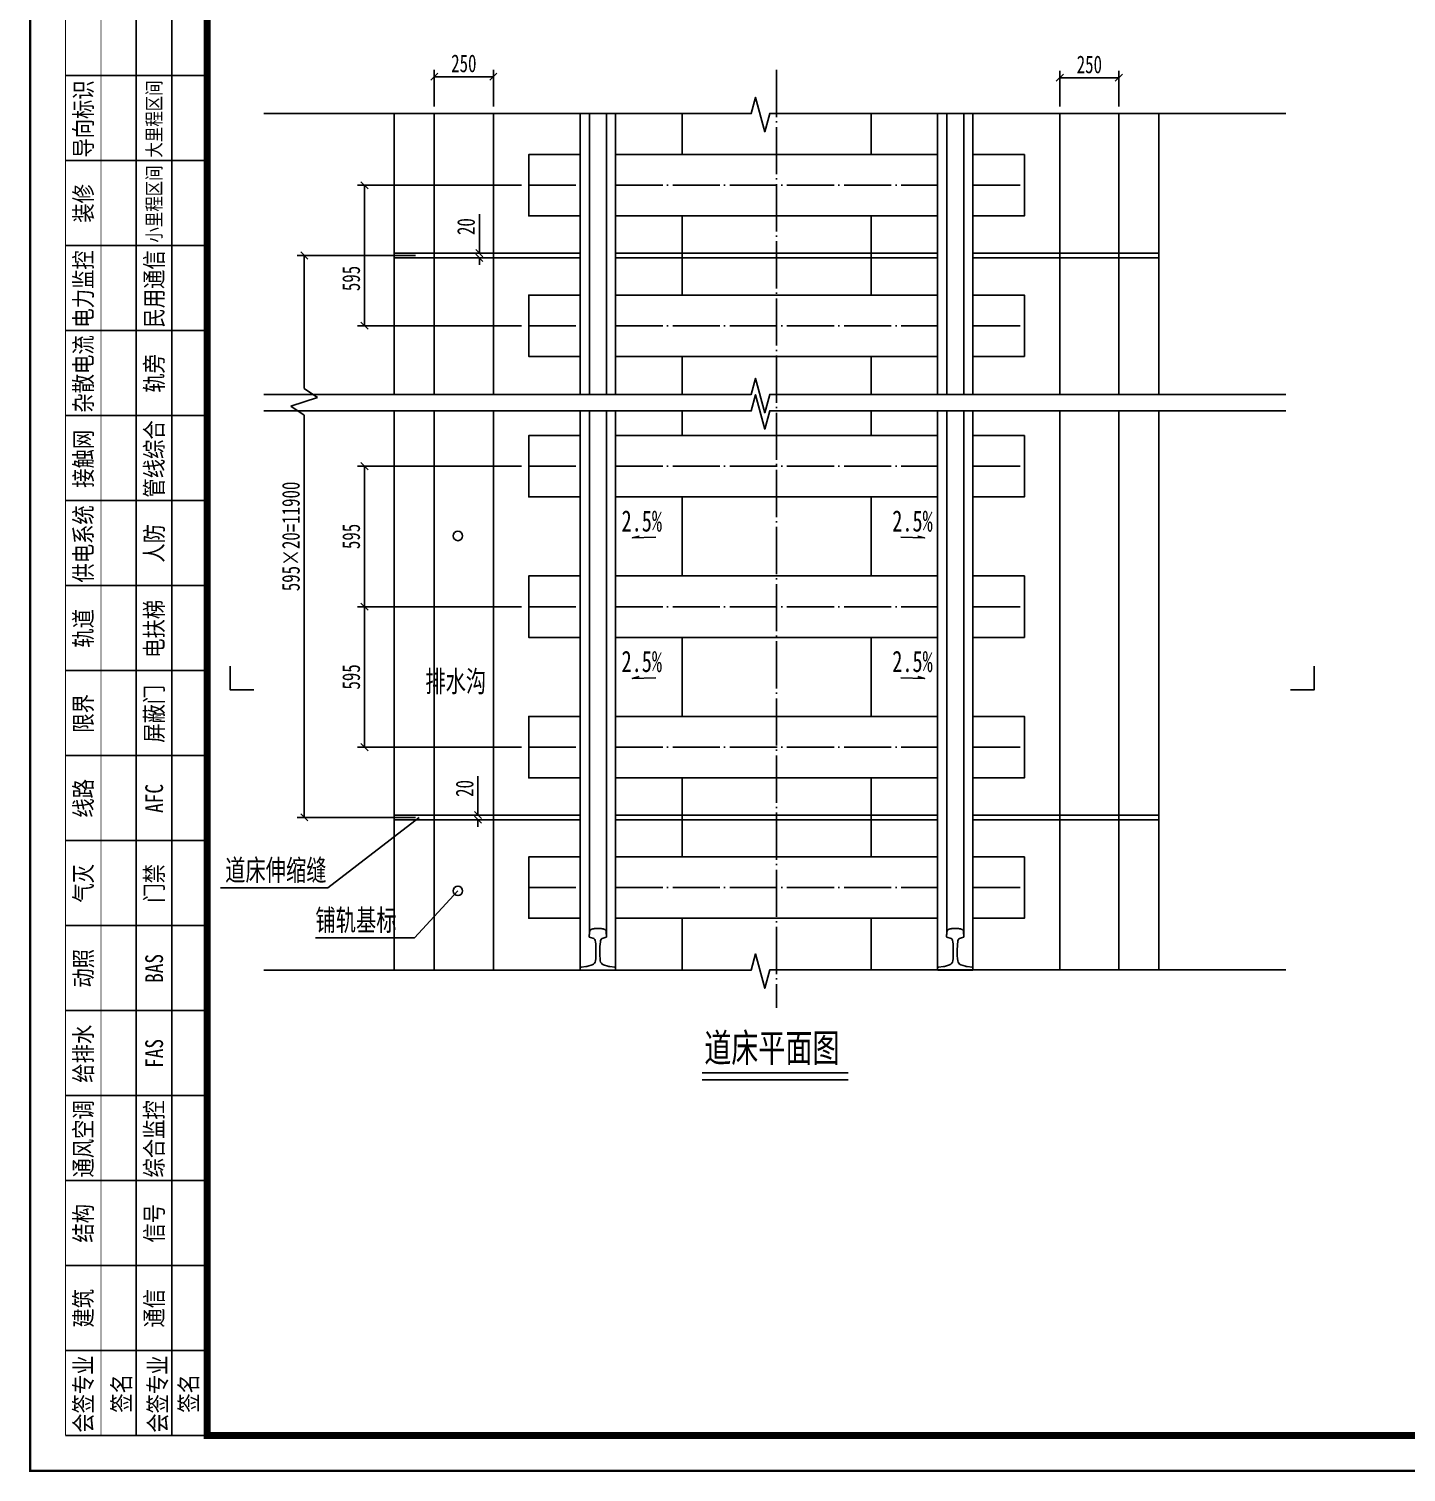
# Model space of a CAD drawing. Header units: millimetres. Extents: x 751 to 23969, y -17237 to -4028.
# Drawn here: x 751 to 6586, y -17237 to -11124 of the extents above; entities that cross this region are included whole.
import ezdxf
from ezdxf.enums import TextEntityAlignment as Align

# ---------------------------------------------------------------- set-up
doc = ezdxf.new("R2010")
doc.units = ezdxf.units.MM
doc.linetypes.add('DOTE', pattern=[2.42, 2, -0.2, 0.02, -0.2])
doc.layers.get('Defpoints').update_dxf_attribs({"color": 250})
for name, color, linetype in [('DOT', 6, 'DOTE'), ('GesoftDrawFrameCountersignBlockLayer', 7, 'Continuous'), ('GesoftDrawFrameCountersignLayer', 7, 'Continuous'), ('GesoftDrawFrameFrameBlockLayer', 7, 'Continuous'), ('GesoftDrawFrameInLineLayer', 85, 'Continuous'), ('GesoftDrawFrameOutLineLayer', 180, 'Continuous'), ('GesoftDrawFrameTitleLayer', 7, 'Continuous'), ('标注', 3, 'Continuous'), ('粗实线', 4, 'Continuous')]:
    doc.layers.add(name, color=color, linetype=linetype)
doc.styles.add('宋体', font='SimSun.ttf', dxfattribs={"width": 0.7})
doc.styles.add('宋体样式', font='SimSun.ttf', dxfattribs={"width": 0.8})
doc.styles.add('宋体样式宽度0.8', font='SimSun.ttf', dxfattribs={"width": 0.8})
doc.styles.add('条形码', font='BC_C39.FBC', dxfattribs={"height": 11})
doc.dimstyles.new('1比30', dxfattribs={"dimscale": 30, "dimtxt": 2.5, "dimasz": 1, "dimexe": 1, "dimexo": 1, "dimtad": 3, "dimdec": 0, "dimzin": 0, "dimdsep": 46, "dimtxsty": '宋体', "dimblk": 'OBLIQUE', "dimcen": 0.09, "dimadec": 0, "dimazin": 0, "dimtfac": 1, "dimtdec": 0, "dimtofl": 0, "dimtmove": 0, "dimatfit": 3, "dimfxl": 0, "dimtolj": 1, "dimtzin": 0, "dimarcsym": 0})

# ---------------------------------------------------------------- blocks, each defined once
blk = doc.blocks.new('_Oblique')
at = {"color": 0, "linetype": 'ByBlock', "lineweight": -2}
blk.add_line((-0.5, -0.5), (0.5, 0.5), dxfattribs=at)
blk = doc.blocks.new('*D6')
at = {"layer": 'Defpoints', "color": 0, "transparency": 16777216}
for p in [(2173.4, -12976.5), (2869.2, -12976.5), (2869.2, -13571.5)]:
    blk.add_point(p, dxfattribs=at)
at = {"layer": '标注', "color": 0, "lineweight": -2, "transparency": 16777216}
for p, q in [((2839.2, -12976.5), (2143.4, -12976.5)), ((2173.4, -13571.5), (2173.4, -12976.5)), ((2839.2, -13571.5), (2143.4, -13571.5))]:
    blk.add_line(p, q, dxfattribs=at)
at = {"layer": '标注', "color": 0, "lineweight": -2, "transparency": 16777216, "xscale": 30, "yscale": 30, "zscale": 30}
for p, rotation in [((2173.4, -12976.5), 90), ((2173.4, -13571.5), 270)]:
    blk.add_blockref('_Oblique', p, dxfattribs=dict(at, rotation=rotation))
at = {"layer": '标注', "color": 0, "transparency": 16777216, "insert": (2117.2, -13274), "char_height": 75, "attachment_point": 5, "rotation": 90, "style": '宋体'}
blk.add_mtext('\\A1;595', dxfattribs=at)
blk = doc.blocks.new('*D7')
at = {"layer": 'Defpoints', "color": 0, "transparency": 16777216}
for p in [(2173.4, -11786.5), (2869.2, -11786.5), (2869.2, -12381.5)]:
    blk.add_point(p, dxfattribs=at)
at = {"layer": '标注', "color": 0, "lineweight": -2, "transparency": 16777216}
for p, q in [((2839.2, -11786.5), (2143.4, -11786.5)), ((2173.4, -12381.5), (2173.4, -11786.5)), ((2839.2, -12381.5), (2143.4, -12381.5))]:
    blk.add_line(p, q, dxfattribs=at)
at = {"layer": '标注', "color": 0, "lineweight": -2, "transparency": 16777216, "xscale": 30, "yscale": 30, "zscale": 30}
for p, rotation in [((2173.4, -11786.5), 90), ((2173.4, -12381.5), 270)]:
    blk.add_blockref('_Oblique', p, dxfattribs=dict(at, rotation=rotation))
at = {"layer": '标注', "color": 0, "transparency": 16777216, "insert": (2117.2, -12181.4), "char_height": 75, "attachment_point": 5, "rotation": 90, "style": '宋体'}
blk.add_mtext('\\A1;595', dxfattribs=at)
blk = doc.blocks.new('*D8')
at = {"layer": 'Defpoints', "color": 0, "transparency": 16777216}
for p in [(2419.2, -12084), (1918.1, -14464), (2419.2, -14464)]:
    blk.add_point(p, dxfattribs=at)
at = {"layer": '标注', "color": 0, "lineweight": -2, "transparency": 16777216}
for p, q in [((2389.2, -12084), (1888.1, -12084)), ((1918.1, -12084), (1918.1, -12647.4)), ((1918.1, -12647.4), (1974.3, -12684.9)), ((1974.3, -12684.9), (1861.8, -12722.4)), ((1861.8, -12722.4), (1918.1, -12759.9)), ((1918.1, -12759.9), (1918.1, -14464)), ((2389.2, -14464), (1888.1, -14464))]:
    blk.add_line(p, q, dxfattribs=at)
at = {"layer": '标注', "color": 0, "lineweight": -2, "transparency": 16777216, "xscale": 30, "yscale": 30, "zscale": 30}
for p, rotation in [((1918.1, -12084), 90), ((1918.1, -14464), 270)]:
    blk.add_blockref('_Oblique', p, dxfattribs=dict(at, rotation=rotation))
at = {"layer": '标注', "color": 0, "transparency": 16777216, "insert": (1861.8, -13274), "char_height": 75, "attachment_point": 5, "rotation": 90, "style": '宋体'}
blk.add_mtext('\\A1;595×20=11900', dxfattribs=at)
blk = doc.blocks.new('*D9')
at = {"layer": 'Defpoints', "color": 0, "transparency": 16777216}
for p in [(2654.2, -14454), (2719.2, -14454), (2719.2, -14474)]:
    blk.add_point(p, dxfattribs=at)
at = {"layer": '标注', "color": 0, "lineweight": -2, "transparency": 16777216}
for p, q in [((2654.2, -14454), (2654.2, -14289)), ((2689.2, -14454), (2624.2, -14454)), ((2689.2, -14474), (2624.2, -14474)), ((2654.2, -14474), (2654.2, -14504))]:
    blk.add_line(p, q, dxfattribs=at)
at = {"layer": '标注', "color": 0, "lineweight": -2, "transparency": 16777216, "xscale": 30, "yscale": 30, "zscale": 30}
for p, rotation in [((2654.2, -14454), 270), ((2654.2, -14474), 90)]:
    blk.add_blockref('_Oblique', p, dxfattribs=dict(at, rotation=rotation))
at = {"layer": '标注', "color": 0, "transparency": 16777216, "insert": (2597.9, -14341.5), "char_height": 75, "attachment_point": 5, "rotation": 90, "style": '宋体'}
blk.add_mtext('\\A1;20', dxfattribs=at)
blk = doc.blocks.new('*D19')
at = {"layer": 'Defpoints', "color": 0, "transparency": 16777216}
for p in [(2660.2, -12074), (2719.2, -12074), (2719.2, -12094)]:
    blk.add_point(p, dxfattribs=at)
at = {"layer": '标注', "color": 0, "lineweight": -2, "transparency": 16777216}
for p, q in [((2660.2, -12074), (2660.2, -11909)), ((2689.2, -12074), (2630.2, -12074)), ((2689.2, -12094), (2630.2, -12094)), ((2660.2, -12094), (2660.2, -12124))]:
    blk.add_line(p, q, dxfattribs=at)
at = {"layer": '标注', "color": 0, "lineweight": -2, "transparency": 16777216, "xscale": 30, "yscale": 30, "zscale": 30}
for p, rotation in [((2660.2, -12074), 270), ((2660.2, -12094), 90)]:
    blk.add_blockref('_Oblique', p, dxfattribs=dict(at, rotation=rotation))
at = {"layer": '标注', "color": 0, "transparency": 16777216, "insert": (2603.9, -11961.5), "char_height": 75, "attachment_point": 5, "rotation": 90, "style": '宋体'}
blk.add_mtext('\\A1;20', dxfattribs=at)
blk = doc.blocks.new('Sleeper-plane')
for points in [[(-832, -130), (-1050, -130), (-1050, 130), (-832, 130)], [(-682, 130), (682, 130)], [(832, 130), (1050, 130), (1050, -130), (832, -130)], [(682, -130), (-682, -130)]]:
    blk.add_lwpolyline(points)
at = {"layer": 'DOT', "ltscale": 100}
for p, q in [((-1050, 0), (-832, 0)), ((-682, 0), (682, 0)), ((832, 0), (1050, 0))]:
    blk.add_line(p, q, dxfattribs=at)
blk = doc.blocks.new('*D21')
at = {"layer": 'Defpoints', "color": 0, "transparency": 16777216}
for p in [(2869.2, -13571.5), (2173.4, -14166.5), (2869.2, -14166.5)]:
    blk.add_point(p, dxfattribs=at)
at = {"layer": '标注', "color": 0, "lineweight": -2, "transparency": 16777216}
for p, q in [((2839.2, -13571.5), (2143.4, -13571.5)), ((2173.4, -13571.5), (2173.4, -14166.5)), ((2839.2, -14166.5), (2143.4, -14166.5))]:
    blk.add_line(p, q, dxfattribs=at)
at = {"layer": '标注', "color": 0, "lineweight": -2, "transparency": 16777216, "xscale": 30, "yscale": 30, "zscale": 30}
for p, rotation in [((2173.4, -13571.5), 90), ((2173.4, -14166.5), 270)]:
    blk.add_blockref('_Oblique', p, dxfattribs=dict(at, rotation=rotation))
at = {"layer": '标注', "color": 0, "transparency": 16777216, "insert": (2117.2, -13869), "char_height": 75, "attachment_point": 5, "rotation": 90, "style": '宋体'}
blk.add_mtext('\\A1;595', dxfattribs=at)
blk = doc.blocks.new('*D49')
at = {"layer": 'Defpoints', "color": 0, "transparency": 16777216}
for p in [(5369.2, -11331.2), (5119.2, -11482.4), (5369.2, -11482.4)]:
    blk.add_point(p, dxfattribs=at)
at = {"layer": '标注', "color": 0, "lineweight": -2, "transparency": 16777216}
for p, q in [((5119.2, -11452.4), (5119.2, -11301.2)), ((5369.2, -11452.4), (5369.2, -11301.2)), ((5119.2, -11331.2), (5369.2, -11331.2))]:
    blk.add_line(p, q, dxfattribs=at)
at = {"layer": '标注', "color": 0, "lineweight": -2, "transparency": 16777216, "xscale": 30, "yscale": 30, "zscale": 30, "rotation": 180}
blk.add_blockref('_Oblique', (5119.2, -11331.2), dxfattribs=at)
at = {"layer": '标注', "color": 0, "lineweight": -2, "transparency": 16777216, "xscale": 30, "yscale": 30, "zscale": 30}
blk.add_blockref('_Oblique', (5369.2, -11331.2), dxfattribs=at)
at = {"layer": '标注', "color": 0, "transparency": 16777216, "insert": (5244.2, -11275), "char_height": 75, "attachment_point": 5, "style": '宋体'}
blk.add_mtext('\\A1;250', dxfattribs=at)
blk = doc.blocks.new('*D50')
at = {"layer": 'Defpoints', "color": 0, "transparency": 16777216}
for p in [(2469.2, -11326.9), (2469.2, -11482.8), (2719.2, -11482.8)]:
    blk.add_point(p, dxfattribs=at)
at = {"layer": '标注', "color": 0, "lineweight": -2, "transparency": 16777216}
for p, q in [((2469.2, -11452.8), (2469.2, -11296.9)), ((2719.2, -11452.8), (2719.2, -11296.9)), ((2719.2, -11326.9), (2469.2, -11326.9))]:
    blk.add_line(p, q, dxfattribs=at)
at = {"layer": '标注', "color": 0, "lineweight": -2, "transparency": 16777216, "xscale": 30, "yscale": 30, "zscale": 30, "rotation": 180}
blk.add_blockref('_Oblique', (2469.2, -11326.9), dxfattribs=at)
at = {"layer": '标注', "color": 0, "lineweight": -2, "transparency": 16777216, "xscale": 30, "yscale": 30, "zscale": 30}
blk.add_blockref('_Oblique', (2719.2, -11326.9), dxfattribs=at)
at = {"layer": '标注', "color": 0, "transparency": 16777216, "insert": (2594.2, -11270.6), "char_height": 75, "attachment_point": 5, "style": '宋体'}
blk.add_mtext('\\A1;250', dxfattribs=at)
blk = doc.blocks.new('杭州4号线二期会签定义_2e1cf7a908f61d0b50dc33cccab90907')
at = {"layer": 'GesoftDrawFrameCountersignLayer', "color": 7}
for p, q in [((0, 271), (-20, 271)), ((0, 260), (-20, 260)), ((0, 249), (-20, 249)), ((0, 238), (-20, 238)), ((0, 227), (-20, 227)), ((0, 216), (-20, 216)), ((0, 204), (-20, 204)), ((0, 192), (-20, 192)), ((0, 180), (-20, 180)), ((0, 168), (-20, 168)), ((0, 156), (-20, 156)), ((0, 144), (-20, 144)), ((0, 132), (-20, 132)), ((0, 120), (-20, 120)), ((0, 108), (-20, 108)), ((0, 96), (-20, 96)), ((0, 84), (-20, 84)), ((0, 72), (-20, 72)), ((0, 60), (-20, 60)), ((0, 48), (-20, 48)), ((0, 36), (-20, 36)), ((0, 24), (-20, 24)), ((0, 12), (-20, 12)), ((0, 0), (-20, 0))]:
    blk.add_line(p, q, dxfattribs=at)
for points in [[(0, 285), (0, 0)], [(-10, 282), (-10, 216)], [(-5, 282), (-5, 216)], [(-10, 204), (-10, 0)], [(-5, 204), (-5, 0)]]:
    blk.add_lwpolyline(points, dxfattribs=at)
at = {"layer": 'GesoftDrawFrameCountersignLayer', "color": 7, "const_width": 0.1}
for points in [[(0, 282), (-20, 282)], [(-20, 282), (-20, 0)], [(-15, 282), (-15, 216)], [(-15, 204), (-15, 0)]]:
    blk.add_lwpolyline(points, dxfattribs=at)
at = {"layer": 'GesoftDrawFrameCountersignLayer', "color": 7, "style": '宋体样式宽度0.8', "width": 0.8}
for s, height, p in [('AFC', 2.5, (-16.23, 274.9)), ('屏蔽门', 2.5, (-16.23, 261.3)), ('动力照明', 2.4, (-6.23, 260.11)), ('FAS/BAS', 2.5, (-16.18, 249.65)), ('给排水', 2.5, (-6.23, 250.53)), ('综合监控', 2.4, (-16.23, 238.11)), ('通风空调', 2.4, (-6.23, 238.15)), ('信号', 2.5, (-16.23, 229.63)), ('轨道', 2.5, (-6.23, 229.63)), ('通信', 2.5, (-16.23, 218.69)), ('线路', 2.5, (-6.23, 218.69)), ('相关线路', 2.5, (-13.71, 204.33)), ('系统', 2.5, (-9.05, 207.31)), ('会签栏', 2.5, (-4.54, 205.81)), ('导向标识', 2.5, (-16.23, 180.42)), ('大里程区间', 2, (-6.48, 180.42)), ('小里程区间', 2, (-6.48, 168.42)), ('装修', 2.5, (-16.23, 171.23)), ('电力监控', 2.5, (-16.23, 156.42)), ('民用通信', 2.5, (-6.23, 156.42)), ('杂散电流', 2.5, (-16.23, 144.42)), ('轨旁', 2.5, (-6.23, 147.23)), ('管线综合', 2.5, (-6.23, 132.42)), ('接触网', 2.5, (-16.23, 133.8)), ('供电系统', 2.5, (-16.23, 120.42)), ('人防', 2.5, (-6.23, 123.23)), ('轨道', 2.5, (-16.23, 111.23)), ('电扶梯', 2.5, (-6.23, 109.8)), ('限界', 2.5, (-16.23, 99.23)), ('屏蔽门', 2.5, (-6.23, 97.8)), ('线路', 2.5, (-16.23, 87.23)), ('AFC', 2.5, (-6.23, 87.9)), ('气灭', 2.5, (-16.23, 75.23)), ('门禁', 2.5, (-6.23, 75.23)), ('动照', 2.5, (-16.23, 63.23)), ('BAS', 2.5, (-6.23, 63.9)), ('给排水', 2.5, (-16.23, 49.8)), ('FAS', 2.5, (-6.23, 51.9)), ('通风空调', 2.5, (-16.23, 36.42)), ('综合监控', 2.5, (-6.23, 36.42)), ('结构', 2.5, (-16.23, 27.23)), ('信号', 2.5, (-6.23, 27.23)), ('建筑', 2.5, (-16.23, 15.23)), ('通信', 2.5, (-6.23, 15.23)), ('会签专业   ', 2.5, (-16.23, 0.39)), ('会签专业   ', 2.5, (-5.73, 0.39)), ('签名', 2.5, (-10.85, 3.22)), ('签名', 2.5, (-1.35, 3.22))]:
    blk.add_text(s, height=height, rotation=90, dxfattribs=at).set_placement(p)
blk = doc.blocks.new('0.25_a528e8101059b214a0224c9661d1e9c2')
at = {"layer": 'GesoftDrawFrameInLineLayer', "color": 0, "const_width": 1}
blk.add_lwpolyline([(0, 0), (0, 287), (-495, 287), (-495, 0), (0, 0)], dxfattribs=at)
at = {"layer": 'GesoftDrawFrameOutLineLayer', "color": 0, "const_width": 0.35}
blk.add_lwpolyline([(5, -5), (5, 292), (-520, 292), (-520, -5), (5, -5)], dxfattribs=at)
blk = doc.blocks.new('GESOFT00000000NEW_049a35bf7f0736cc4250df00ece10f93_a528e8101059b214a0224c9661d1e9c2_2e1cf7a908f61d0b50dc33cccab90907')
at = {"layer": 'GesoftDrawFrameCountersignBlockLayer'}
blk.add_blockref('杭州4号线二期会签定义_2e1cf7a908f61d0b50dc33cccab90907', (-495, 0), dxfattribs=at)
at = {"layer": 'GesoftDrawFrameFrameBlockLayer'}
blk.add_blockref('0.25_a528e8101059b214a0224c9661d1e9c2', (0, 0), dxfattribs=at)
at = {"layer": 'GesoftDrawFrameTitleLayer', "color": 7, "style": '条形码', "width": 2}
blk.add_attdef('BARCODE', (-2.8, 60.5), '', height=6, rotation=90, dxfattribs=at)
at = {"layer": 'GesoftDrawFrameTitleLayer', "style": '宋体样式'}
for tag, height, width, p in [('GCMC0', 3.6, 0.8, (-40, 43.4)), ('SHEJI', 2.5, 0.8, (-154, 35.2)), ('SHEJI2', 2.5, 0.8, (-137.76, 35.27)), ('SJJD', 2.5, 0.8, (-14, 34.4)), ('JIAOHE', 2.5, 0.8, (-154, 28.8)), ('JIAOHE2', 2.5, 0.8, (-137.61, 28.83)), ('VERSION0', 2.5, 0.8, (-14, 26.4)), ('ZTSD', 2.5, 0.8, (-190, 24)), ('CEMING', 4, 0.7, (-84, 22.59)), ('ZYFZR1', 2.5, 0.8, (-154, 22.4)), ('ZYFZR2', 2.5, 0.8, (-137.76, 22.24)), ('BILI', 2.5, 0.8, (-14, 18.4)), ('XMFZR1', 2.5, 0.8, (-154, 16)), ('XMFZR2', 2.5, 0.8, (-137.98, 16.22)), ('DOCNAME0', 3.5, 0.9, (-84, 13.27)), ('SENHE', 2.5, 0.8, (-154, 9.6)), ('SENHE2', 2.5, 0.8, (-137.41, 9.52)), ('DOCNAME2', 3.5, 0.9, (-84, 9.42)), ('RIQI', 2.5, 0.8, (-14, 10.4)), ('XTSD', 2.5, 0.8, (-190, 4.8)), ('SENDING', 2.5, 0.8, (-154, 3.2)), ('SENDING2', 2.5, 0.8, (-137.41, 3.81)), ('TUHAO', 2.5, 0.8, (-91.5, 3.2)), ('PROJECTNO', 2.5, 0.8, (-47.5, 3.2)), ('PAGENUMBER', 2.5, 0.8, (-31.78, 3.83)), ('PAGECOUNT', 2.5, 0.8, (-10.8, 3.83))]:
    blk.add_attdef(tag, text='', height=height, dxfattribs=dict(at, width=width)).set_placement(p, align=Align.MIDDLE_CENTER)
blk.add_attdef('PIANMING', text='', height=4, dxfattribs=at).set_placement((-84, 31.09), align=Align.MIDDLE_CENTER)

msp = doc.modelspace()

# ---------------------------------------------------------------- linework, layer by layer
at = {"ltscale": 0.8}
for p, q in [((3087.24, -12672.76), (3087.24, -11482.83)), ((3126.19, -12672.76), (3126.19, -11482.83)), ((3198.3, -12672.76), (3198.3, -11482.83)), ((3237.24, -12672.76), (3237.24, -11482.83)), ((4601.18, -12672.28), (4601.18, -11482.83)), ((4640.12, -12672.28), (4640.12, -11482.83)), ((4712.23, -12672.28), (4712.23, -11482.83)), ((4751.18, -12672.28), (4751.18, -11482.83)), ((3087.24, -15110.86), (3087.24, -12742.43)), ((3126.19, -14959.34), (3126.19, -12742.43)), ((3198.3, -14959.34), (3198.3, -12742.43)), ((3237.24, -15110.86), (3237.24, -12742.43)), ((4601.18, -15110.86), (4601.18, -12741.95)), ((4640.12, -14959.34), (4640.12, -12741.95)), ((4712.23, -14959.34), (4712.23, -12741.95)), ((4751.18, -15110.86), (4751.18, -12741.95))]:
    msp.add_line(p, q, dxfattribs=at)
for points in [[(6076.1, -11482.35), (3890.1, -11482.35), (3869.34, -11559.83), (3830.41, -11414.53), (3812.11, -11482.83), (1746.51, -11482.83)], [(6076.1, -12672.28), (3890.1, -12672.28), (3869.34, -12749.77), (3830.41, -12604.46), (3812.11, -12672.76), (1746.51, -12672.76)], [(6076.1, -12741.95), (3890.1, -12741.95), (3869.34, -12819.43), (3830.41, -12674.13), (3812.11, -12742.43), (1746.51, -12742.43)], [(6076.1, -15110.38), (3890.1, -15110.38), (3869.34, -15187.86), (3830.41, -15042.55), (3812.11, -15110.86), (1746.51, -15110.86)]]:
    msp.add_lwpolyline(points)
for points in [[(3112.08, -15096.1), (3090.8, -15098.46, 0.3821619), (3087.24, -15102.44), (3087.24, -15108.86, 0.4142136), (3089.24, -15110.86), (3235.24, -15110.86, 0.4142136), (3237.24, -15108.86), (3237.24, -15102.44, 0.3821619), (3233.68, -15098.46), (3212.41, -15096.1, -0.0526809), (3204.2, -15094.3), (3186.04, -15088.26, -0.2959714), (3172.44, -15071.26, -0.0505666), (3172.64, -14990.56, -0.0993426), (3175.54, -14981.16, -0.1861468), (3179.97, -14977.48), (3197.58, -14971.64, 0.3409339), (3198.95, -14969.62), (3197.64, -14949.06, 0.334739), (3187.59, -14937.06, 0.0484879), (3172.24, -14935.06, 0.0083356), (3162.24, -14934.86, 0.0083356), (3152.24, -14935.06, 0.0484879), (3136.89, -14937.06, 0.334739), (3126.84, -14949.06), (3125.53, -14969.62, 0.3409339), (3126.9, -14971.64), (3144.44, -14977.46, -0.1885271), (3148.94, -14981.16, -0.0993426), (3151.84, -14990.56, -0.0505666), (3152.04, -15071.26, -0.2959714), (3138.44, -15088.26), (3119.44, -15094.42, -0.050385), (3111.58, -15096.12)], [(4726.34, -15096.1), (4747.62, -15098.46, -0.3821619), (4751.18, -15102.44), (4751.18, -15108.86, -0.4142136), (4749.18, -15110.86), (4603.18, -15110.86, -0.4142136), (4601.18, -15108.86), (4601.18, -15102.44, -0.3821619), (4604.74, -15098.46), (4626.02, -15096.1, 0.0526809), (4634.23, -15094.3), (4652.38, -15088.26, 0.2959714), (4665.98, -15071.26, 0.0505666), (4665.78, -14990.56, 0.0993426), (4662.88, -14981.16, 0.1861468), (4658.45, -14977.48), (4640.84, -14971.64, -0.3409339), (4639.47, -14969.62), (4640.78, -14949.06, -0.334739), (4650.83, -14937.06, -0.0484879), (4666.18, -14935.06, -0.0083356), (4676.18, -14934.86, -0.0083356), (4686.18, -14935.06, -0.0484879), (4701.53, -14937.06, -0.334739), (4711.58, -14949.06), (4712.89, -14969.62, -0.3409339), (4711.52, -14971.64), (4693.98, -14977.46, 0.1885271), (4689.48, -14981.16, 0.0993426), (4686.58, -14990.56, 0.0505666), (4686.38, -15071.26, 0.2959714), (4699.98, -15088.26), (4718.98, -15094.42, 0.050385), (4726.84, -15096.12)]]:
    msp.add_lwpolyline(points, format="xyb", dxfattribs=at)
at = {"layer": 'DOT', "ltscale": 100}
msp.add_line((3919.21, -11297.82), (3919.21, -15270.71), dxfattribs=at)
at = {"layer": '标注'}
for p, q in [((2404.27, -14463.99), (2018.06, -14762.9)), ((2018.06, -14762.9), (1563.6, -14762.9)), ((2385.77, -14974.41), (2569.21, -14775.16)), ((2385.77, -14974.41), (1965.61, -14974.41)), ((3603.77, -15575.89), (4222.02, -15575.89))]:
    msp.add_line(p, q, dxfattribs=at)
at = {"layer": '标注', "color": 4}
msp.add_line((3603.77, -15545.89), (4222.02, -15545.89), dxfattribs=at)
at = {"layer": '标注'}
for points in [[(3407.96, -13277.73), (3307.96, -13280.23), (3337.02, -13272.44)], [(4446.13, -13277.73), (4546.13, -13280.23), (4517.07, -13272.44)], [(3407.96, -13872.73), (3307.96, -13875.23), (3337.02, -13867.44)], [(4446.13, -13872.73), (4546.13, -13875.23), (4517.07, -13867.44)]]:
    msp.add_lwpolyline(points, dxfattribs=at)
at = {"layer": '粗实线'}
for p, q in [((2299.26, -11482.83), (2299.26, -12672.76)), ((2469.21, -11482.83), (2469.21, -12672.76)), ((2719.21, -11482.83), (2719.21, -12672.76)), ((3519.21, -11482.83), (3519.21, -11656.49)), ((4319.21, -11482.35), (4319.21, -11656.49)), ((5119.21, -11482.35), (5119.21, -12672.28)), ((5369.21, -11482.35), (5369.21, -12672.28)), ((5539.16, -11482.35), (5539.16, -12672.28)), ((3519.21, -11916.49), (3519.21, -12251.49)), ((4319.21, -11916.49), (4319.21, -12251.49)), ((2299.26, -12073.99), (3087.24, -12073.99)), ((2299.26, -12093.99), (3087.24, -12093.99)), ((3237.24, -12073.99), (4601.18, -12073.99)), ((3237.24, -12093.99), (4601.18, -12093.99)), ((4751.18, -12073.99), (5539.16, -12073.99)), ((4751.18, -12093.99), (5539.16, -12093.99)), ((3519.21, -12511.49), (3519.21, -12672.76)), ((4319.21, -12511.49), (4319.21, -12672.28)), ((2299.26, -12742.43), (2299.26, -15110.86)), ((2469.21, -12742.43), (2469.21, -15110.86)), ((2719.21, -12742.43), (2719.21, -15110.86)), ((3519.21, -12742.43), (3519.21, -12846.49)), ((4319.21, -12741.95), (4319.21, -12846.49)), ((5119.21, -12741.95), (5119.21, -15110.38)), ((5369.21, -12741.95), (5369.21, -15110.38)), ((5539.16, -12741.95), (5539.16, -15110.38)), ((3519.21, -13106.49), (3519.21, -13441.49)), ((4319.21, -13106.49), (4319.21, -13441.49)), ((3519.21, -13701.49), (3519.21, -14036.49)), ((4319.21, -13701.49), (4319.21, -14036.49)), ((3519.21, -14296.49), (3519.21, -14631.49)), ((4319.21, -14296.49), (4319.21, -14631.49)), ((2299.26, -14453.99), (3087.24, -14453.99)), ((2299.26, -14473.99), (3087.24, -14473.99)), ((3237.24, -14453.99), (4601.18, -14453.99)), ((3237.24, -14473.99), (4601.18, -14473.99)), ((4751.18, -14453.99), (5539.16, -14453.99)), ((4751.18, -14473.99), (5539.16, -14473.99)), ((3519.21, -14891.49), (3519.21, -15110.86)), ((4319.21, -14891.49), (4319.21, -15110.38))]:
    msp.add_line(p, q, dxfattribs=at)
for points in [[(1604.66, -13823.77), (1604.66, -13923.77), (1704.66, -13923.77)], [(6196.1, -13823.77), (6196.1, -13923.77), (6096.1, -13923.77)]]:
    msp.add_lwpolyline(points, dxfattribs=at)
for centre in [(2569.21, -13271.97), (2569.21, -14775.16)]:
    msp.add_circle(centre, 20, dxfattribs=at)

# ---------------------------------------------------------------- block references
at = {"xscale": 30, "yscale": 30, "zscale": 30}
msp.add_blockref('GESOFT00000000NEW_049a35bf7f0736cc4250df00ece10f93_a528e8101059b214a0224c9661d1e9c2_2e1cf7a908f61d0b50dc33cccab90907', (16356.66, -17082.03), dxfattribs=at)
for p in [(3919.21, -11786.49), (3919.21, -12381.49), (3919.21, -12976.49), (3919.21, -13571.49), (3919.21, -14166.49), (3919.21, -14761.49)]:
    msp.add_blockref('Sleeper-plane', p)

# ---------------------------------------------------------------- texts
at = {"layer": '标注', "style": '宋体', "width": 0.7}
for s, height, p in [('2.5%%%', 90, (3262.31, -13253.23)), ('2.5%%%', 90, (4409.12, -13253.23)), ('2.5%%%', 90, (3262.31, -13848.23)), ('2.5%%%', 90, (4409.12, -13848.23)), ('排水沟', 90, (2431.08, -13932.63)), ('道床伸缩缝', 90, (1582.95, -14732.48)), ('铺轨基标', 90, (1965.37, -14943.99)), ('道床平面图', 120, (3612.72, -15500.27))]:
    msp.add_text(s, height=height, dxfattribs=at).set_placement(p)

# ---------------------------------------------------------------- dimensions: what is measured, and where the dimension line sits
at = {"layer": '标注'}
for base, p1, p2, picture, middle in [((2469.21, -11326.87), (2719.21, -11482.83), (2469.21, -11482.83), '*D50', (2594.21, -11270.62)), ((5369.21, -11331.24), (5119.21, -11482.35), (5369.21, -11482.35), '*D49', (5244.21, -11274.99))]:
    dim = msp.add_linear_dim(base=base, p1=p1, p2=p2, dimstyle='1比30', dxfattribs=at)
    dim.commit()
    dim.dimension.update_dxf_attribs({"geometry": picture, "text_midpoint": middle})
dim = msp.add_linear_dim(base=(2173.45, -11786.49), p1=(2869.21, -12381.49), p2=(2869.21, -11786.49), angle=90, dimstyle='1比30', dxfattribs=at)
dim.commit()
dim.dimension.update_dxf_attribs({"geometry": '*D7', "text_midpoint": (2173.45, -12181.42), "dimtype": 160})
for base, p1, p2, picture, middle in [((2660.16, -12073.99), (2719.21, -12093.99), (2719.21, -12073.99), '*D19', (2603.91, -11961.52)), ((2173.45, -14166.49), (2869.21, -13571.49), (2869.21, -14166.49), '*D21', (2117.2, -13868.99)), ((2654.16, -14453.99), (2719.21, -14473.99), (2719.21, -14453.99), '*D9', (2597.91, -14341.52))]:
    dim = msp.add_linear_dim(base=base, p1=p1, p2=p2, angle=90, dimstyle='1比30', dxfattribs=at)
    dim.commit()
    dim.dimension.update_dxf_attribs({"geometry": picture, "text_midpoint": middle})
dim = msp.add_linear_dim(base=(1918.09, -14463.99), p1=(2419.21, -12083.99), p2=(2419.21, -14463.99), angle=90, text='595×20=11900', dimstyle='1比30', dxfattribs=at)
dim.commit()
dim.dimension.update_dxf_attribs({"geometry": '*D8', "text_midpoint": (1861.84, -13273.99)})
dim = msp.add_linear_dim(base=(2173.45, -12976.49), p1=(2869.21, -13571.49), p2=(2869.21, -12976.49), angle=90, dimstyle='1比30', override={"dimtmove": 1}, dxfattribs=at)
dim.commit()
dim.dimension.update_dxf_attribs({"geometry": '*D6', "text_midpoint": (2117.2, -13273.99)})

doc.saveas('drawing.dxf')
